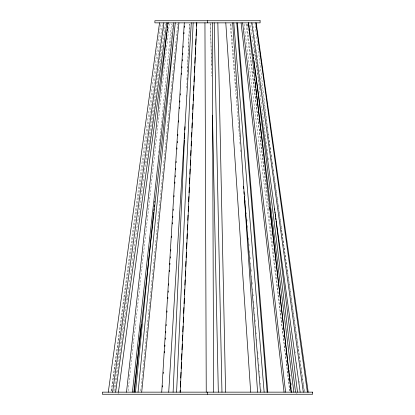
<?xml version="1.0" encoding="UTF-8"?>
<svg xmlns="http://www.w3.org/2000/svg" width="415" height="415" viewBox="0 0 415 415"><rect width="100%" height="100%" fill="white"/><g stroke="black" fill="none" stroke-linecap="round" stroke-linejoin="round"><path stroke-width="0.31" stroke-dasharray="2.08 1.56" d="M186.179 96.456L186.236 95.165M186.558 88.063L186.76 83.54M186.932 79.67L189.427 24.148M187.113 79.913L187.258 76.708M187.487 71.582L187.777 65.171M187.891 62.603L189.619 24.137M158.037 157.316L158.234 155.386M158.494 152.813L158.753 150.24M159.075 147.024L159.272 145.094M159.334 144.451L171.468 24.143M168.957 60.04L169.087 58.759M169.476 54.91L169.605 53.628M169.865 51.066L170.119 48.498M170.378 45.935L170.638 43.373M170.705 42.729L171.156 38.242M171.219 37.599L172.578 24.137M140.742 390.863L177.719 24.137M128.079 390.863L169.253 24.137M111.277 390.863L160.657 24.137M113.876 390.863L120.775 339.574M120.864 338.931L121.813 331.881M121.984 330.599L122.674 325.469M122.762 324.826L123.193 321.62M123.281 320.982L123.712 317.776M123.794 317.133L124.142 314.57M124.49 312.002L124.661 310.721M125.003 308.158L125.18 306.877M125.522 304.309L125.693 303.028M126.041 300.465L126.3 298.541M126.383 297.897L126.642 295.978M127.592 288.923L127.768 287.642M114.96 390.863L115.821 384.451M115.91 383.813L116.34 380.607M116.428 379.964L116.859 376.758M116.942 376.12L117.378 372.914M117.461 372.271L157.928 71.582M158.016 70.939L158.447 67.733M158.535 67.09L158.966 63.884M159.054 63.246L160.003 56.191M160.086 55.553L160.517 52.347M160.605 51.704L161.036 48.498M161.124 47.86L161.466 45.292M161.814 42.729L161.985 41.448M162.332 38.88L162.504 37.599M162.851 35.036L163.022 33.755M163.365 31.187L163.624 29.268M163.712 28.625L163.972 26.7M146.677 163.261L147.024 160.698M147.107 160.055L147.367 158.131M147.714 155.568L147.885 154.287M148.228 151.724L148.404 150.438M148.746 147.875L148.923 146.594M149.265 144.026L149.436 142.744M149.525 142.106L149.955 138.9M150.043 138.257L150.474 135.051M150.562 134.413L151.511 127.358M151.594 126.715L152.025 123.514M152.113 122.871L165.403 24.137M111.49 390.863L162.353 24.137M260.122 88.561L250.152 24.132M260.226 89.194L260.428 90.46M252.512 22.856L252.87 25.419M252.963 26.062L253.415 29.268M253.503 29.906L253.866 32.474M254.229 35.036L254.405 36.318M254.499 36.961L254.95 40.167M255.038 40.805L255.49 44.011M255.583 44.654L255.941 47.217M256.304 49.779L256.486 51.066M256.574 51.704L257.025 54.91M257.118 55.553L258.021 61.965M258.379 64.527L258.561 65.809M258.654 66.452L259.645 73.502M259.733 74.145L260.184 77.351M260.278 77.994L261.18 84.401M261.268 85.044L261.72 88.25M261.813 88.893L263.255 99.149M263.349 99.792L263.8 102.998M263.888 103.636L265.875 117.741M265.968 118.384L304.345 390.868M268.469 136.245C263.914 98.895 260.169 61.41 254.883 24.127M268.557 136.888L271.057 154.8M271.151 155.438L271.597 158.639M271.685 159.277L273.117 169.512M273.205 170.15L274.19 177.189M274.279 177.828L275.71 188.068M275.799 188.706L281.432 229.007M281.52 229.651L282.952 239.886M283.04 240.524L287.33 271.234M287.419 271.872L297.7 345.446M297.794 346.084L300.294 363.997M300.382 364.635L302.888 382.547M302.976 383.19L304.231 392.144M295.164 351.754L295.345 353.035M296.699 362.653L296.881 363.934M299.319 381.245L299.5 382.526M254.058 45.37L254.706 50.521M254.784 51.164L255.189 54.381M255.267 55.024L267.846 155.386M268.168 157.959L268.412 159.889M249.555 25.419L249.716 26.7M247.714 24.137L247.957 26.062M248.357 29.268L248.518 30.549M246.033 24.137L267.327 194.038M267.41 194.677L267.649 196.601M267.971 199.164L268.375 202.37M268.453 203.013L268.697 204.937M269.019 207.5L269.257 209.425M270.139 216.474L270.3 217.756M289.426 370.346L289.587 371.627M289.992 374.833L290.152 376.12M290.474 378.682L290.713 380.607M291.034 383.17L291.755 388.938M244.051 24.143L290.018 390.857M246.915 24.137L289.592 390.863M230.89 24.148L236.145 88.063M236.197 88.706L236.571 93.225M236.835 96.456L237.048 99.035M237.473 104.201L237.577 105.493M244.85 193.94L245.011 195.88M245.384 200.398L245.54 202.333M246.391 212.667L246.494 213.958M246.92 219.12L247.081 221.06M247.454 225.578L247.61 227.513M248.461 237.842L248.621 239.782M248.99 244.3L249.099 245.592M249.524 250.759L249.68 252.694M250.053 257.212L250.214 259.147M250.53 263.022L250.639 264.314M251.059 269.48L251.22 271.415M251.594 275.933L251.698 277.225M252.123 282.392L252.284 284.327M252.652 288.845L252.761 290.137M253.134 294.66L253.238 295.947M253.664 301.114L253.824 303.049M254.193 307.572L254.302 308.864M254.727 314.025L254.831 315.317M255.204 319.835L255.36 321.775M255.733 326.294L255.837 327.585M256.263 332.747L256.371 334.039M256.797 339.205L256.901 340.497M257.803 351.474L257.964 353.409M258.332 357.927L258.441 359.219M258.867 364.386L258.97 365.677M259.396 370.839L259.5 372.131M259.873 376.649L259.982 377.94M260.402 383.107L260.511 384.399M260.936 389.566L261.04 390.852M240.529 149.82L240.69 151.75M230.226 24.143L239.263 134.351M239.315 134.994L239.683 139.507M239.896 142.086L240.161 145.307M210.597 24.148L211.645 76.127M210.566 22.856L211.427 65.881M296.87 392.673L296.87 393.726M118.13 392.673L118.13 393.726"/><path stroke-width="0.62" d="M196.803 22.856L180.235 392.144M173.107 392.144L184.41 140.182M184.468 138.9L184.727 133.127M184.872 129.921L185.017 126.715M176.598 392.144L193.167 22.856M180.089 392.144L180.177 390.225M180.318 387.019L180.577 381.245M180.722 378.039L180.982 372.271M181.153 368.421L181.412 362.653M181.557 359.447L181.817 353.679M181.988 349.829L182.247 344.061M182.393 340.855L182.652 335.087M182.792 331.881L183.051 326.107M183.222 322.263L183.456 317.133M183.627 313.289L183.887 307.515M184.058 303.671L184.291 298.541M184.462 294.692L184.691 289.566M184.893 285.079L185.121 279.949M185.298 276.1L185.526 270.974M185.728 266.482L185.956 261.357M186.128 257.507L186.361 252.377M186.532 248.533L186.792 242.765M186.963 238.916L187.191 233.785M187.367 229.941L187.596 224.811M187.798 220.324L188.026 215.193M188.203 211.349L188.431 206.219M188.633 201.732L188.861 196.601M189.032 192.752L189.266 187.627M189.437 183.778L189.697 178.009M189.868 174.16L190.096 169.035M190.272 165.186L190.501 160.055M190.703 155.568L190.931 150.438M191.133 145.95L191.336 141.463M191.538 136.976L191.735 132.489M191.938 128.002L192.171 122.871M192.342 119.022L192.602 113.254M192.773 109.404L193.001 104.279M193.177 100.43L193.437 94.662M193.608 90.812L193.836 85.687M194.007 81.838L194.267 76.07M194.443 72.22L194.697 66.452M194.843 63.246L195.102 57.478M195.247 54.272L195.532 47.86M195.678 44.654L195.937 38.88M196.082 35.674L196.368 29.268M196.513 26.062L196.653 22.856M161.726 392.144L184.296 22.856M162.4 386.988L162.478 385.701M163.225 373.453L163.308 372.167M164.485 352.833L164.568 351.541M164.88 346.385L164.963 345.098M165.315 339.299L165.393 338.007M165.71 332.851L165.787 331.564M166.14 325.765L166.223 324.473M166.97 312.23L167.048 310.939M167.795 298.696L167.873 297.405M168.189 292.248L168.267 290.962M168.625 285.162L168.703 283.87M169.45 271.628L169.528 270.336M169.885 264.537L169.963 263.25M170.28 258.094L170.358 256.802M170.71 251.002L170.788 249.716M171.535 237.468L171.618 236.182M172.365 223.934L172.443 222.648M172.759 217.491L172.837 216.199M173.19 210.4L173.273 209.113M174.02 196.866L174.098 195.579M174.845 183.331L174.923 182.045M175.239 176.889L175.317 175.597M175.675 169.797L175.753 168.511M176.105 162.706L176.183 161.419M176.935 149.172L177.013 147.885M177.329 142.729L177.407 141.442M177.76 135.638L177.838 134.351M178.585 122.103L178.668 120.817M179.415 108.569L179.493 107.283M179.809 102.126L179.887 100.84M180.24 95.035L180.323 93.749M181.5 74.415L181.578 73.123M181.895 67.967L181.972 66.68M182.33 60.881L182.408 59.589M182.725 54.432L182.802 53.146M183.155 47.346L183.233 46.055M183.985 33.812L184.063 32.52M184.379 27.364L184.457 26.078M168.718 392.144L191.289 22.856M134.393 392.144L141.193 324.592M135.472 392.144L153.638 211.987M153.768 210.706L153.96 208.781M154.152 206.857L154.349 204.937M154.608 202.37L154.738 201.088M138.045 392.144L175.28 22.856L133.843 392.144M141.691 392.144L178.927 22.856M167.971 22.856L126.487 392.144M132.385 392.144L173.844 22.856M118.446 392.144L166.856 32.474M167.027 31.187L167.287 29.268M167.546 27.343L167.717 26.062M167.976 24.137L168.148 22.856M108.284 392.144L159.547 22.856M112.59 392.144L163.811 22.856M115.635 392.144L166.84 22.856M256.185 22.856L308.195 392.144M255.765 22.856L307.375 392.144M251.703 22.856L303.313 392.144M248.481 22.856L300.17 392.144M274.538 208.787L274.699 210.073M274.943 212.003L275.104 213.289M275.264 214.576L275.508 216.506M275.669 217.792L275.908 219.722M276.068 221.008L297.503 392.144M253.171 54.272L253.332 55.553M253.575 57.478L253.736 58.759M253.975 60.683L295.522 392.144M253.741 72.22L253.902 73.502M254.623 79.275L254.784 80.557M255.028 82.481L255.267 84.401M255.427 85.687L255.671 87.607M255.832 88.893L256.553 94.662M256.714 95.943L293.841 392.144M248.31 22.856L291.174 392.144M269.781 207.5L291.283 392.144M242.614 22.856L285.593 392.144M241.074 22.856L284.047 392.144M267.789 392.144L237.427 22.856M236.763 22.856L267.125 392.144M233.775 22.856L264.137 392.144M243.553 186.553L243.709 188.488M243.973 191.709L244.186 194.287M244.347 196.222L260.485 392.144M232.659 22.856L257.565 392.144M225.791 22.856L250.67 392.144M217.849 22.856L225.604 392.144M214.207 22.856L221.963 392.144M212.464 115.178L218.321 392.144M212.304 22.856L213.601 392.144M204.943 22.856L206.239 392.144M207.5 20.75L207.5 22.856M207.5 392.144L207.5 394.25M260.106 20.75L154.894 20.75L154.894 22.856L260.106 22.856L260.106 20.75M312.64 392.144L102.36 392.144L102.36 394.25L312.64 394.25L312.64 392.144"/></g></svg>
